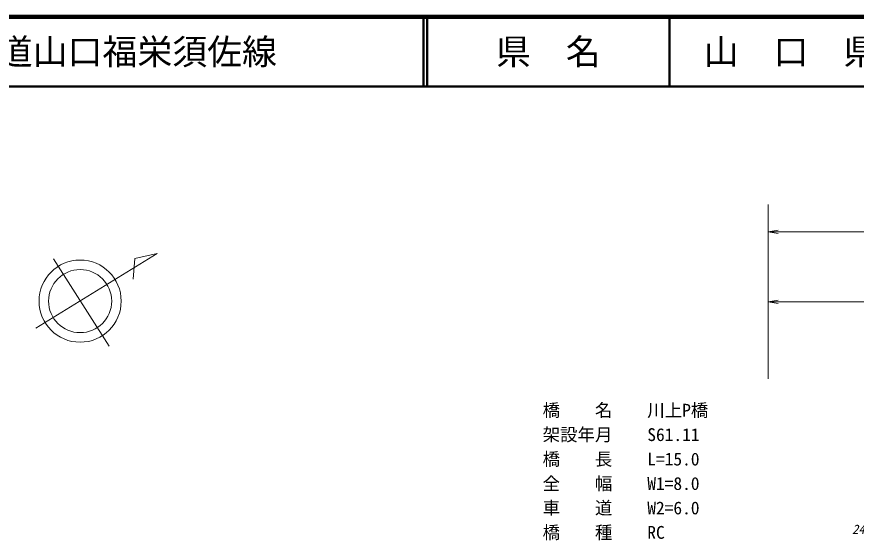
# Model space of a CAD drawing. Units: millimetres, scale not verified. Extents: x 40000 to 680000, y 20000 to 380000.
# Drawn here: x 239462 to 359734, y 305042 to 380000 of the extents above; entities that cross this region are included whole.
import ezdxf
from ezdxf.enums import TextEntityAlignment as Align

# ---------------------------------------------------------------- set-up
doc = ezdxf.new("R2010")
doc.units = ezdxf.units.MM
doc.header["$LTSCALE"] = 1000
for name, color, linetype, lineweight in [('M-BGD', 7, 'Continuous', 13), ('M-BMK-SRVR', 3, 'Continuous', 13), ('M-STR-STR1', 1, 'Continuous', 13), ('M-STR-STR3', 7, 'Continuous', 13), ('M-TTL', 2, 'Continuous', 140), ('M-TTL-LINE', 7, 'Continuous', 50)]:
    doc.layers.add(name, color=color, linetype=linetype, lineweight=lineweight)
doc.layers.add('M-TTL-TXT', color=7, linetype='Continuous')
doc.styles.add('ＭＳ ゴシック', font='')
doc.styles.get('ＭＳ ゴシック').set_extended_font_data('MS Gothic')

# ---------------------------------------------------------------- blocks, each defined once
blk = doc.blocks.new('open_arrow')
at = {"color": 0, "linetype": 'Continuous', "lineweight": -2}
blk.add_lwpolyline([(7.5, 1.25), (0, 0), (7.5, -1.25)], dxfattribs=at)

msp = doc.modelspace()

# ---------------------------------------------------------------- linework, layer by layer
at = {"layer": 'M-BMK-SRVR'}
for p, q in [((242205, 335427), (259591, 346102)), ((244712, 345360), (252689, 332843)), ((256380, 345374), (256127, 342425)), ((259591, 346102), (256380, 345374))]:
    msp.add_line(p, q, dxfattribs=at)
for radius in [5885, 4520]:
    msp.add_circle((248537, 339284), radius, dxfattribs=at)
at = {"layer": 'M-STR-STR3'}
for p, q in [((347122, 328146), (347122, 353111)), ((347122, 349187), (425458, 349187)), ((347122, 339187), (425458, 339187))]:
    msp.add_line(p, q, dxfattribs=at)
at = {"layer": 'M-TTL'}
msp.add_line((680000, 380000), (40000, 380000), dxfattribs=at)
at = {"layer": 'M-TTL-LINE'}
for p, q in [((297750, 380000), (297750, 370000)), ((298250, 380000), (298250, 370000)), ((333000, 380000), (333000, 370000)), ((40000, 370000), (680000, 370000))]:
    msp.add_line(p, q, dxfattribs=at)

# ---------------------------------------------------------------- block references
at = {"layer": 'M-STR-STR3', "xscale": 193, "yscale": 193}
for p in [(347122, 349187), (347122, 339187)]:
    msp.add_blockref('open_arrow', p, dxfattribs=at)

# ---------------------------------------------------------------- texts
at = {"layer": 'M-BGD', "style": 'ＭＳ ゴシック', "oblique": 15}
msp.add_text('245', height=1320, dxfattribs=at).set_placement((359146, 305555), align=Align.BOTTOM_LEFT)
at = {"layer": 'M-STR-STR1', "style": 'ＭＳ ゴシック'}
for s, p in [('橋\u3000\u3000名', (314800, 322192)), ('川上P橋', (329800, 322192)), ('架設年月', (314800, 318692)), ('S61.11', (329800, 318692)), ('橋  \u3000長', (314800, 315192)), ('L=15.0', (329800, 315192)), ('全\u3000\u3000幅', (314800, 311692)), ('W1=8.0', (329800, 311692)), ('車\u3000\u3000道', (314800, 308192)), ('W2=6.0', (329800, 308192)), ('橋\u3000\u3000種', (314800, 304692)), ('RC', (329800, 304692))]:
    msp.add_text(s, height=1833, dxfattribs=at).set_placement(p, align=Align.BOTTOM_LEFT)
at = {"layer": 'M-TTL-TXT', "style": 'ＭＳ ゴシック'}
msp.add_text('主要地方道山口福栄須佐線', height=3666, dxfattribs=at).set_placement((216734, 375000), align=Align.MIDDLE_LEFT)
for s, p in [('県\u3000名', (315625, 375000)), ('山\u3000口\u3000県', (350375, 375000))]:
    msp.add_text(s, height=3666, dxfattribs=at).set_placement(p, align=Align.MIDDLE_CENTER)

doc.saveas('drawing.dxf')
